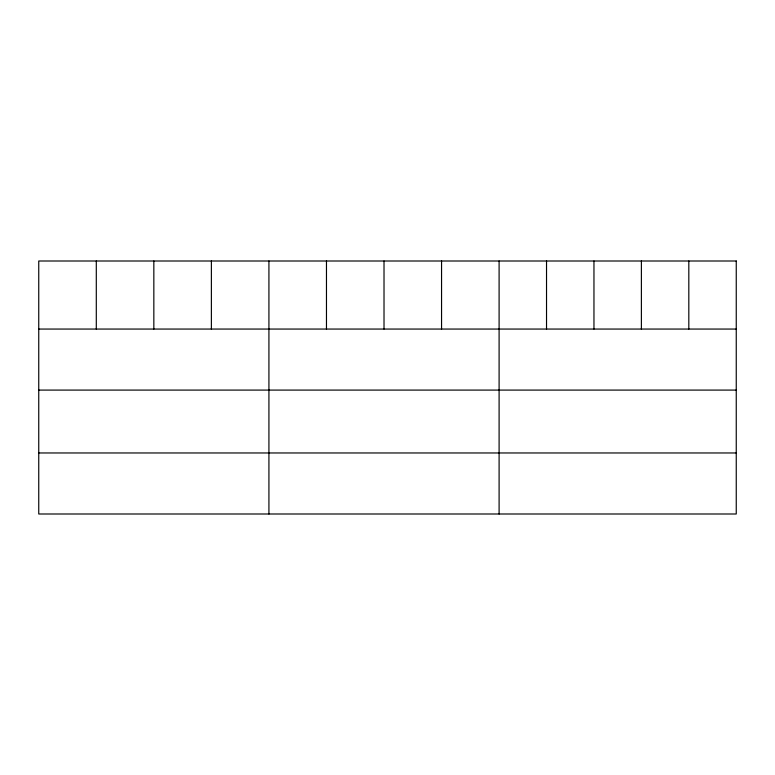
<?xml version="1.0" encoding="UTF-8"?>
<svg xmlns="http://www.w3.org/2000/svg" width="775" height="775" viewBox="0 0 775 775"><rect width="100%" height="100%" fill="white"/><g stroke="black" fill="none" stroke-linecap="round" stroke-linejoin="round"><path stroke-width="1.16" d="M38.75 329.055L736.25 329.055M38.75 390.087L736.25 390.087M38.75 452.968L736.25 452.968M688.82 261.001L688.82 329.055M641.39 261.001L641.39 329.055M593.96 261.001L593.96 329.055M546.53 261.001L546.53 329.055M499.1 261.001L499.1 513.999M441.556 261.001L441.556 329.055M384.012 261.001L384.012 329.055M326.469 261.001L326.469 329.055M268.925 261.001L268.925 513.999M211.381 261.001L211.381 329.055M153.838 261.001L153.838 329.055M96.294 261.001L96.294 329.055M736.25 261.001L38.75 261.001L38.75 513.999L736.25 513.999L736.25 261.001"/></g></svg>
